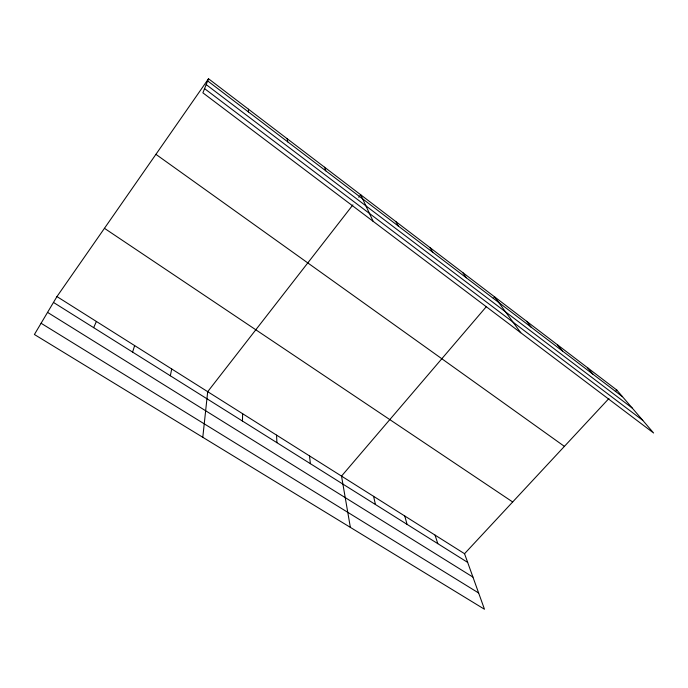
<?xml version="1.0" encoding="UTF-8"?>
<svg xmlns="http://www.w3.org/2000/svg" width="688" height="688" viewBox="0 0 688 688"><rect width="100%" height="100%" fill="white"/><g stroke="black" fill="none" stroke-linecap="round" stroke-linejoin="round"><path stroke-width="1.03" d="M242.451 421.047L242.632 413.72M248.385 111.92L248.488 109.229M202.788 437.293L207.699 391.687L352.892 204.895M170.34 375.786L171.716 368.983M132.595 352.093L134.633 345.591M208.516 78.75L202.891 92.837L653.6 433.001L616.809 390.044L208.516 78.75L56.949 296.58L34.4 334.497L484.481 609.25L464.546 553.711L56.949 296.58M93.663 327.651L96.397 321.468M358.766 197.327L360.727 194.807L373.154 221.338M486.442 306.538L341.523 476.105L350.364 527.378M493.296 298.523L494.663 296.915L520.756 332.743M464.546 553.711L608.932 398.507M615.373 391.584L616.809 390.044M41.082 323.257L478.642 592.996M47.558 312.378L472.94 577.094M53.466 302.428L467.668 562.406M104.447 228.313L512.68 501.973M155.918 154.344L564.401 446.374M204.568 88.632L642.79 420.377M206.185 84.59L632.238 408.061M207.656 80.909L622.537 396.735M587.621 367.796L592.97 374.229M557.564 344.877L562.509 351.035M526.595 321.262L531.102 327.127M462.714 272.56L466.275 277.78M429.768 247.439L432.821 252.307M395.789 221.536L398.292 226.025M324.53 167.21L325.82 170.856M435.065 535.118L437.792 543.658M404.768 516L407.064 524.368M373.593 496.34L375.45 504.528M287.137 138.692L287.756 141.883M309.497 455.903L310.391 463.686M276.55 435.117L276.92 442.676"/></g></svg>
